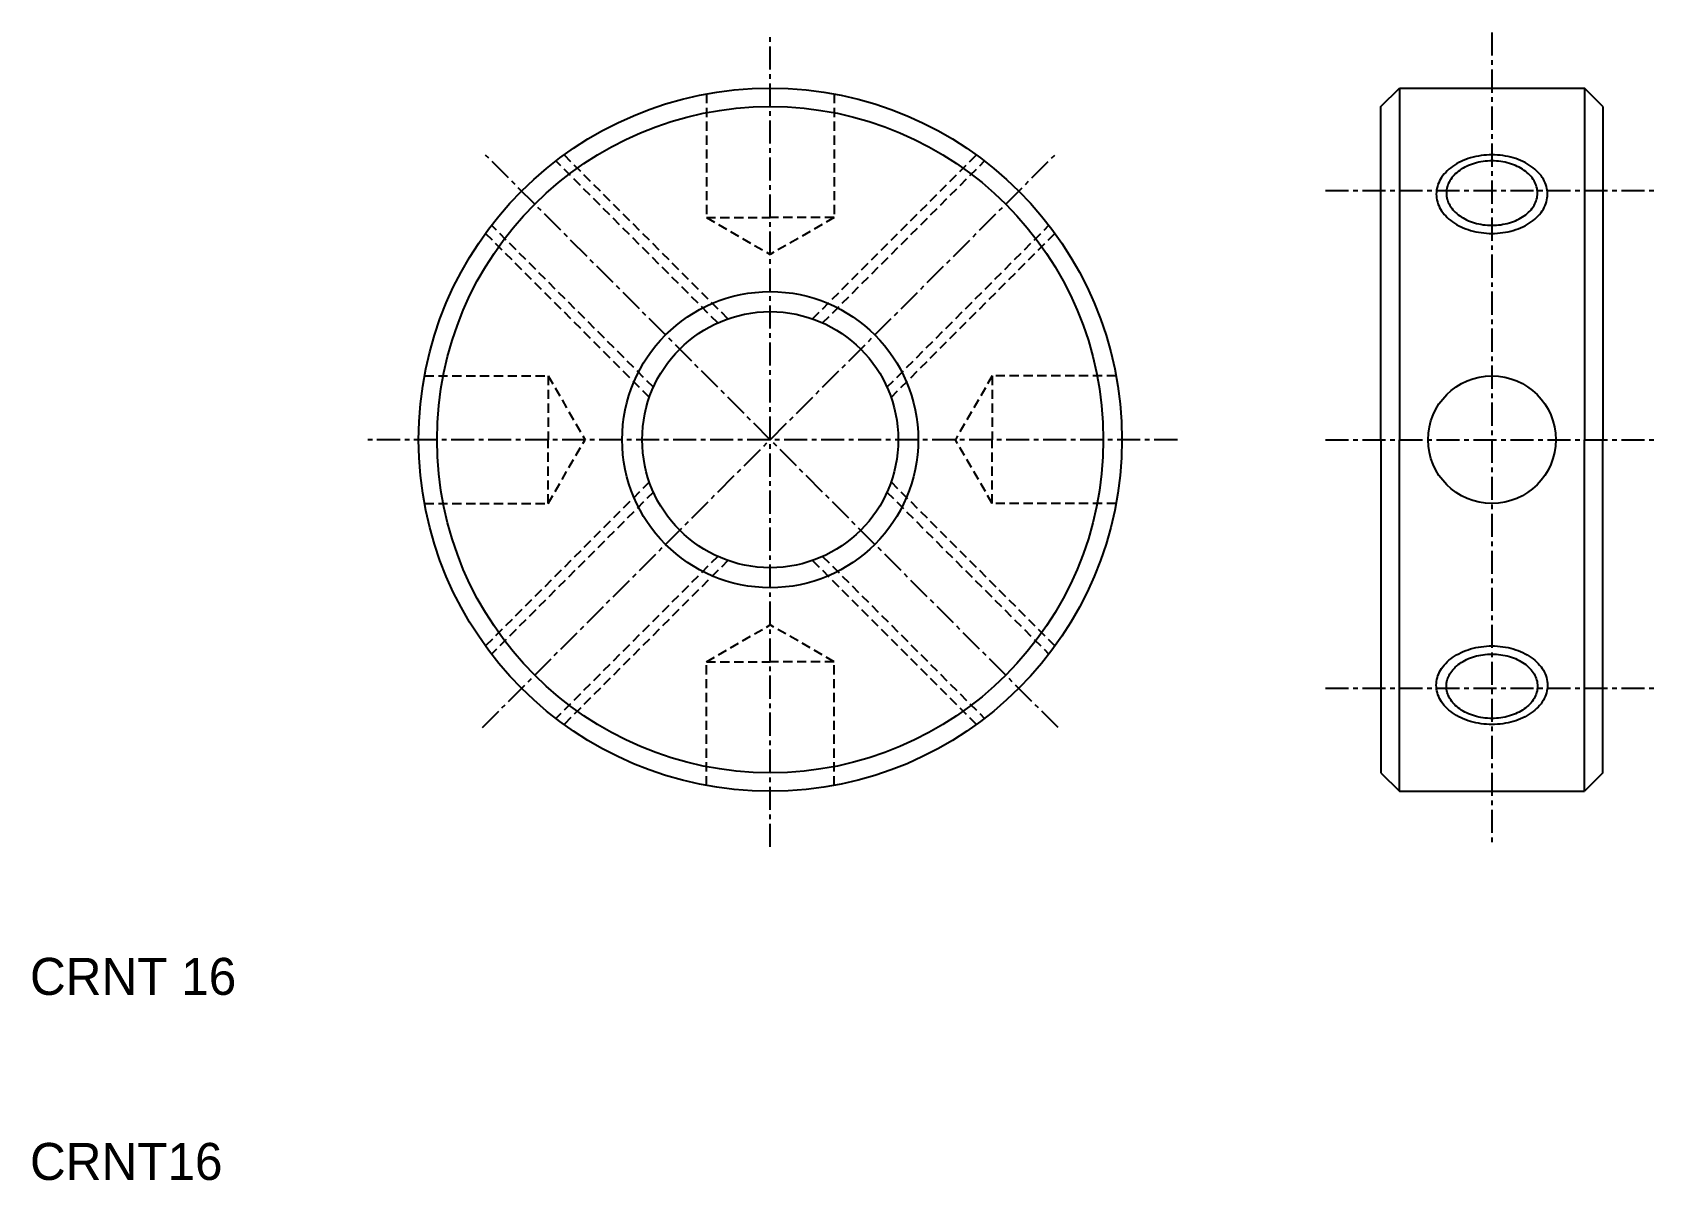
# Model space of a CAD drawing. Extents: x 10.1 to 98, y 10 to 72.
import ezdxf

# ---------------------------------------------------------------- set-up
doc = ezdxf.new("R2010")
doc.units = 0
doc.linetypes.add('CENTER', pattern=[2, 1.25, -0.25, 0.25, -0.25])
doc.linetypes.add('DASHED', pattern=[0.75, 0.5, -0.25])
doc.layers.get('0').update_dxf_attribs({"linetype": 'CONTINUOUS'})
doc.layers.add('CENTER', color=1, linetype='CENTER')

msp = doc.modelspace()

# ---------------------------------------------------------------- linework, layer by layer
at = {"color": 3, "linetype": 'DASHED'}
for p, q in [((46.55, 68.684), (46.55, 62)), ((53.45, 68.684), (53.45, 62)), ((47.166, 56.31), (38.416, 65.061)), ((47.714, 56.529), (38.855, 65.388)), ((52.286, 56.529), (61.145, 65.388)), ((52.834, 56.31), (61.584, 65.061)), ((43.69, 52.834), (34.939, 61.584)), ((46.55, 62), (50, 60.008)), ((46.55, 62), (50, 62)), ((53.45, 62), (50, 60.008)), ((53.45, 62), (50, 62)), ((56.31, 52.834), (65.061, 61.584)), ((43.471, 52.286), (34.612, 61.145)), ((56.529, 52.286), (65.388, 61.145)), ((31.316, 53.45), (38, 53.45)), ((38, 53.45), (38, 50)), ((38, 53.45), (39.992, 50)), ((62, 53.45), (60.008, 50)), ((68.684, 53.45), (62, 53.45)), ((62, 53.45), (62, 50)), ((38, 46.55), (39.992, 50)), ((38, 46.55), (38, 50)), ((62, 46.55), (60.008, 50)), ((62, 46.55), (62, 50)), ((43.471, 47.714), (34.612, 38.855)), ((56.529, 47.714), (65.388, 38.855)), ((43.69, 47.166), (34.939, 38.416)), ((56.31, 47.166), (65.061, 38.416)), ((31.316, 46.55), (38, 46.55)), ((68.684, 46.55), (62, 46.55)), ((47.166, 43.69), (38.416, 34.939)), ((47.714, 43.471), (38.855, 34.612)), ((52.286, 43.471), (61.145, 34.612)), ((52.834, 43.69), (61.584, 34.939)), ((46.55, 38), (50, 39.992)), ((53.45, 38), (50, 39.992)), ((46.55, 31.316), (46.55, 38)), ((46.55, 38), (50, 38)), ((53.45, 38), (50, 38)), ((53.45, 31.316), (53.45, 38))]:
    msp.add_line(p, q, dxfattribs=at)
at = {"color": 7, "linetype": 'CONTINUOUS'}
for p, q in [((83, 68), (84, 69)), ((84, 69), (84, 50)), ((84, 69), (94, 69)), ((94, 69), (94, 50)), ((95, 68), (94, 69)), ((83, 50), (83, 68)), ((95, 68), (95, 50)), ((83, 50), (83, 32)), ((84, 31), (84, 50)), ((94, 31), (94, 50)), ((95, 32), (95, 50)), ((83, 32), (84, 31)), ((95, 32), (94, 31)), ((84, 31), (94, 31))]:
    msp.add_line(p, q, dxfattribs=at)
at = {"color": 3, "linetype": 'CONTINUOUS'}
for points in [[(92.007, 63.267, 0), (92.003, 63.371, 0), (91.992, 63.474, 0), (91.974, 63.578, 0), (91.949, 63.68, 0), (91.917, 63.782, 0), (91.877, 63.882, 0), (91.831, 63.981, 0), (91.778, 64.078, 0), (91.718, 64.174, 0), (91.652, 64.266, 0), (91.579, 64.357, 0), (91.5, 64.445, 0), (91.415, 64.53, 0), (91.324, 64.612, 0), (91.228, 64.691, 0), (91.126, 64.766, 0), (91.019, 64.838, 0), (90.907, 64.906, 0), (90.791, 64.97, 0), (90.671, 65.03, 0), (90.546, 65.086, 0), (90.417, 65.137, 0), (90.286, 65.184, 0), (90.151, 65.226, 0), (90.013, 65.264, 0), (89.873, 65.296, 0), (89.731, 65.324, 0), (89.587, 65.347, 0), (89.441, 65.365, 0), (89.295, 65.378, 0), (89.147, 65.385, 0), (89, 65.388, 0), (88.853, 65.385, 0), (88.705, 65.378, 0), (88.559, 65.365, 0), (88.413, 65.347, 0), (88.269, 65.324, 0), (88.127, 65.296, 0), (87.987, 65.264, 0), (87.849, 65.226, 0), (87.714, 65.184, 0), (87.583, 65.137, 0), (87.454, 65.086, 0), (87.329, 65.03, 0), (87.209, 64.97, 0), (87.093, 64.906, 0), (86.981, 64.838, 0), (86.874, 64.766, 0), (86.772, 64.691, 0), (86.676, 64.612, 0), (86.585, 64.53, 0), (86.5, 64.445, 0), (86.421, 64.357, 0), (86.348, 64.266, 0), (86.282, 64.174, 0), (86.222, 64.078, 0), (86.169, 63.981, 0), (86.123, 63.882, 0), (86.083, 63.782, 0), (86.051, 63.68, 0), (86.026, 63.578, 0), (86.008, 63.474, 0), (85.997, 63.371, 0), (85.993, 63.267, 0), (85.997, 63.162, 0), (86.008, 63.059, 0), (86.026, 62.955, 0), (86.051, 62.853, 0), (86.083, 62.751, 0), (86.123, 62.651, 0), (86.169, 62.552, 0), (86.222, 62.455, 0), (86.282, 62.359, 0), (86.348, 62.267, 0), (86.421, 62.176, 0), (86.5, 62.088, 0), (86.585, 62.003, 0), (86.676, 61.921, 0), (86.772, 61.842, 0), (86.874, 61.767, 0), (86.981, 61.695, 0), (87.093, 61.627, 0), (87.209, 61.563, 0), (87.329, 61.503, 0), (87.454, 61.447, 0), (87.583, 61.396, 0), (87.714, 61.349, 0), (87.849, 61.307, 0), (87.987, 61.269, 0), (88.127, 61.236, 0), (88.269, 61.209, 0), (88.413, 61.186, 0), (88.559, 61.168, 0), (88.705, 61.155, 0), (88.853, 61.148, 0), (89, 61.145, 0), (89.147, 61.148, 0), (89.295, 61.155, 0), (89.441, 61.168, 0), (89.587, 61.186, 0), (89.731, 61.209, 0), (89.873, 61.236, 0), (90.013, 61.269, 0), (90.151, 61.307, 0), (90.286, 61.349, 0), (90.417, 61.396, 0), (90.546, 61.447, 0), (90.671, 61.503, 0), (90.791, 61.563, 0), (90.907, 61.627, 0), (91.019, 61.695, 0), (91.126, 61.767, 0), (91.228, 61.842, 0), (91.324, 61.921, 0), (91.415, 62.003, 0), (91.5, 62.088, 0), (91.579, 62.176, 0), (91.652, 62.267, 0), (91.718, 62.359, 0), (91.778, 62.455, 0), (91.831, 62.552, 0), (91.877, 62.651, 0), (91.917, 62.751, 0), (91.949, 62.853, 0), (91.974, 62.955, 0), (91.992, 63.059, 0), (92.003, 63.162, 0), (92.007, 63.267, 0)], [(92.007, 36.733, 0), (92.003, 36.629, 0), (91.992, 36.526, 0), (91.974, 36.422, 0), (91.949, 36.32, 0), (91.917, 36.218, 0), (91.877, 36.118, 0), (91.831, 36.019, 0), (91.778, 35.922, 0), (91.718, 35.827, 0), (91.652, 35.733, 0), (91.579, 35.643, 0), (91.5, 35.555, 0), (91.415, 35.47, 0), (91.324, 35.388, 0), (91.228, 35.309, 0), (91.126, 35.233, 0), (91.019, 35.162, 0), (90.907, 35.094, 0), (90.791, 35.03, 0), (90.671, 34.97, 0), (90.546, 34.914, 0), (90.417, 34.863, 0), (90.286, 34.816, 0), (90.151, 34.774, 0), (90.013, 34.736, 0), (89.873, 34.703, 0), (89.731, 34.676, 0), (89.587, 34.653, 0), (89.441, 34.635, 0), (89.295, 34.622, 0), (89.147, 34.615, 0), (89, 34.612, 0), (88.853, 34.615, 0), (88.705, 34.622, 0), (88.559, 34.635, 0), (88.413, 34.653, 0), (88.269, 34.676, 0), (88.127, 34.703, 0), (87.987, 34.736, 0), (87.849, 34.774, 0), (87.714, 34.816, 0), (87.583, 34.863, 0), (87.454, 34.914, 0), (87.329, 34.97, 0), (87.209, 35.03, 0), (87.093, 35.094, 0), (86.981, 35.162, 0), (86.874, 35.233, 0), (86.772, 35.309, 0), (86.676, 35.388, 0), (86.585, 35.47, 0), (86.5, 35.555, 0), (86.421, 35.643, 0), (86.348, 35.733, 0), (86.282, 35.827, 0), (86.222, 35.922, 0), (86.169, 36.019, 0), (86.123, 36.118, 0), (86.083, 36.218, 0), (86.051, 36.32, 0), (86.026, 36.422, 0), (86.008, 36.526, 0), (85.997, 36.629, 0), (85.993, 36.733, 0), (85.997, 36.838, 0), (86.008, 36.941, 0), (86.026, 37.045, 0), (86.051, 37.147, 0), (86.083, 37.249, 0), (86.123, 37.349, 0), (86.169, 37.448, 0), (86.222, 37.545, 0), (86.282, 37.641, 0), (86.348, 37.733, 0), (86.421, 37.824, 0), (86.5, 37.912, 0), (86.585, 37.997, 0), (86.676, 38.079, 0), (86.772, 38.158, 0), (86.874, 38.233, 0), (86.981, 38.305, 0), (87.093, 38.373, 0), (87.209, 38.437, 0), (87.329, 38.497, 0), (87.454, 38.553, 0), (87.583, 38.604, 0), (87.714, 38.651, 0), (87.849, 38.693, 0), (87.987, 38.731, 0), (88.127, 38.764, 0), (88.269, 38.791, 0), (88.413, 38.814, 0), (88.559, 38.832, 0), (88.705, 38.845, 0), (88.853, 38.852, 0), (89, 38.855, 0), (89.147, 38.852, 0), (89.295, 38.845, 0), (89.441, 38.832, 0), (89.587, 38.814, 0), (89.731, 38.791, 0), (89.873, 38.764, 0), (90.013, 38.731, 0), (90.151, 38.693, 0), (90.286, 38.651, 0), (90.417, 38.604, 0), (90.546, 38.553, 0), (90.671, 38.497, 0), (90.791, 38.437, 0), (90.907, 38.373, 0), (91.019, 38.305, 0), (91.126, 38.233, 0), (91.228, 38.158, 0), (91.324, 38.079, 0), (91.415, 37.997, 0), (91.5, 37.912, 0), (91.579, 37.824, 0), (91.652, 37.733, 0), (91.718, 37.641, 0), (91.778, 37.545, 0), (91.831, 37.448, 0), (91.877, 37.349, 0), (91.917, 37.249, 0), (91.949, 37.147, 0), (91.974, 37.045, 0), (91.992, 36.941, 0), (92.003, 36.838, 0), (92.007, 36.733, 0)]]:
    msp.add_polyline3d(points, dxfattribs=at)
at = {"color": 7, "linetype": 'CONTINUOUS'}
for points in [[(86.537, 63.322, 0), (86.54, 63.237, 0), (86.549, 63.152, 0), (86.564, 63.067, 0), (86.584, 62.983, 0), (86.611, 62.9, 0), (86.643, 62.817, 0), (86.681, 62.736, 0), (86.725, 62.657, 0), (86.773, 62.579, 0), (86.828, 62.503, 0), (86.888, 62.428, 0), (86.952, 62.356, 0), (87.022, 62.286, 0), (87.096, 62.219, 0), (87.175, 62.155, 0), (87.258, 62.093, 0), (87.346, 62.034, 0), (87.438, 61.978, 0), (87.533, 61.926, 0), (87.632, 61.877, 0), (87.734, 61.831, 0), (87.839, 61.789, 0), (87.947, 61.751, 0), (88.058, 61.716, 0), (88.17, 61.685, 0), (88.285, 61.658, 0), (88.402, 61.636, 0), (88.519, 61.617, 0), (88.639, 61.602, 0), (88.759, 61.592, 0), (88.879, 61.586, 0), (89, 61.584, 0), (89.121, 61.586, 0), (89.241, 61.592, 0), (89.361, 61.602, 0), (89.481, 61.617, 0), (89.598, 61.636, 0), (89.715, 61.658, 0), (89.83, 61.685, 0), (89.942, 61.716, 0), (90.053, 61.751, 0), (90.161, 61.789, 0), (90.266, 61.831, 0), (90.368, 61.877, 0), (90.467, 61.926, 0), (90.562, 61.978, 0), (90.654, 62.034, 0), (90.742, 62.093, 0), (90.825, 62.155, 0), (90.904, 62.219, 0), (90.978, 62.286, 0), (91.048, 62.356, 0), (91.112, 62.428, 0), (91.172, 62.503, 0), (91.227, 62.579, 0), (91.275, 62.657, 0), (91.319, 62.736, 0), (91.357, 62.817, 0), (91.389, 62.9, 0), (91.416, 62.983, 0), (91.436, 63.067, 0), (91.451, 63.152, 0), (91.46, 63.237, 0), (91.463, 63.322, 0), (91.46, 63.407, 0), (91.451, 63.492, 0), (91.436, 63.577, 0), (91.416, 63.661, 0), (91.389, 63.745, 0), (91.357, 63.827, 0), (91.319, 63.908, 0), (91.275, 63.987, 0), (91.227, 64.065, 0), (91.172, 64.142, 0), (91.112, 64.216, 0), (91.048, 64.288, 0), (90.978, 64.358, 0), (90.904, 64.425, 0), (90.825, 64.49, 0), (90.742, 64.551, 0), (90.654, 64.61, 0), (90.562, 64.666, 0), (90.467, 64.718, 0), (90.368, 64.767, 0), (90.266, 64.813, 0), (90.161, 64.855, 0), (90.053, 64.894, 0), (89.942, 64.928, 0), (89.83, 64.959, 0), (89.715, 64.986, 0), (89.598, 65.008, 0), (89.481, 65.027, 0), (89.361, 65.042, 0), (89.241, 65.052, 0), (89.121, 65.058, 0), (89, 65.061, 0), (88.879, 65.058, 0), (88.759, 65.052, 0), (88.639, 65.042, 0), (88.519, 65.027, 0), (88.402, 65.008, 0), (88.285, 64.986, 0), (88.17, 64.959, 0), (88.058, 64.928, 0), (87.947, 64.894, 0), (87.839, 64.855, 0), (87.734, 64.813, 0), (87.632, 64.767, 0), (87.533, 64.718, 0), (87.438, 64.666, 0), (87.346, 64.61, 0), (87.258, 64.551, 0), (87.175, 64.49, 0), (87.096, 64.425, 0), (87.022, 64.358, 0), (86.952, 64.288, 0), (86.888, 64.216, 0), (86.828, 64.142, 0), (86.773, 64.065, 0), (86.725, 63.987, 0), (86.681, 63.908, 0), (86.643, 63.827, 0), (86.611, 63.745, 0), (86.584, 63.661, 0), (86.564, 63.577, 0), (86.549, 63.492, 0), (86.54, 63.407, 0), (86.537, 63.322, 0)], [(86.537, 36.678, 0), (86.54, 36.763, 0), (86.549, 36.848, 0), (86.564, 36.933, 0), (86.584, 37.017, 0), (86.611, 37.1, 0), (86.643, 37.183, 0), (86.681, 37.264, 0), (86.725, 37.343, 0), (86.773, 37.421, 0), (86.828, 37.497, 0), (86.888, 37.572, 0), (86.952, 37.644, 0), (87.022, 37.714, 0), (87.096, 37.781, 0), (87.175, 37.845, 0), (87.258, 37.907, 0), (87.346, 37.966, 0), (87.438, 38.022, 0), (87.533, 38.074, 0), (87.632, 38.123, 0), (87.734, 38.169, 0), (87.839, 38.211, 0), (87.947, 38.249, 0), (88.058, 38.284, 0), (88.17, 38.315, 0), (88.285, 38.342, 0), (88.402, 38.364, 0), (88.519, 38.383, 0), (88.639, 38.398, 0), (88.759, 38.408, 0), (88.879, 38.414, 0), (89, 38.416, 0), (89.121, 38.414, 0), (89.241, 38.408, 0), (89.361, 38.398, 0), (89.481, 38.383, 0), (89.598, 38.364, 0), (89.715, 38.342, 0), (89.83, 38.315, 0), (89.942, 38.284, 0), (90.053, 38.249, 0), (90.161, 38.211, 0), (90.266, 38.169, 0), (90.368, 38.123, 0), (90.467, 38.074, 0), (90.562, 38.022, 0), (90.654, 37.966, 0), (90.742, 37.907, 0), (90.825, 37.845, 0), (90.904, 37.781, 0), (90.978, 37.714, 0), (91.048, 37.644, 0), (91.112, 37.572, 0), (91.172, 37.497, 0), (91.227, 37.421, 0), (91.275, 37.343, 0), (91.319, 37.264, 0), (91.357, 37.183, 0), (91.389, 37.1, 0), (91.416, 37.017, 0), (91.436, 36.933, 0), (91.451, 36.848, 0), (91.46, 36.763, 0), (91.463, 36.678, 0), (91.46, 36.593, 0), (91.451, 36.508, 0), (91.436, 36.423, 0), (91.416, 36.339, 0), (91.389, 36.255, 0), (91.357, 36.173, 0), (91.319, 36.092, 0), (91.275, 36.013, 0), (91.227, 35.935, 0), (91.172, 35.858, 0), (91.112, 35.784, 0), (91.048, 35.712, 0), (90.978, 35.642, 0), (90.904, 35.575, 0), (90.825, 35.511, 0), (90.742, 35.449, 0), (90.654, 35.39, 0), (90.562, 35.334, 0), (90.467, 35.282, 0), (90.368, 35.233, 0), (90.266, 35.187, 0), (90.161, 35.145, 0), (90.053, 35.106, 0), (89.942, 35.072, 0), (89.83, 35.041, 0), (89.715, 35.014, 0), (89.598, 34.992, 0), (89.481, 34.973, 0), (89.361, 34.958, 0), (89.241, 34.948, 0), (89.121, 34.942, 0), (89, 34.939, 0), (88.879, 34.942, 0), (88.759, 34.948, 0), (88.639, 34.958, 0), (88.519, 34.973, 0), (88.402, 34.992, 0), (88.285, 35.014, 0), (88.17, 35.041, 0), (88.058, 35.072, 0), (87.947, 35.106, 0), (87.839, 35.145, 0), (87.734, 35.187, 0), (87.632, 35.233, 0), (87.533, 35.282, 0), (87.438, 35.334, 0), (87.346, 35.39, 0), (87.258, 35.449, 0), (87.175, 35.511, 0), (87.096, 35.575, 0), (87.022, 35.642, 0), (86.952, 35.712, 0), (86.888, 35.784, 0), (86.828, 35.858, 0), (86.773, 35.935, 0), (86.725, 36.013, 0), (86.681, 36.092, 0), (86.643, 36.173, 0), (86.611, 36.255, 0), (86.584, 36.339, 0), (86.564, 36.423, 0), (86.549, 36.508, 0), (86.54, 36.593, 0), (86.537, 36.678, 0)]]:
    msp.add_polyline3d(points, dxfattribs=at)
for centre, radius in [((50, 50), 19), ((50, 50), 18), ((50, 50), 6.918), ((89, 50), 3.45)]:
    msp.add_circle(centre, radius, dxfattribs=at)
at = {"color": 3, "linetype": 'CONTINUOUS'}
msp.add_circle((50, 50), 8, dxfattribs=at)
at = {"layer": 'CENTER', "color": 1, "linetype": 'CENTER'}
for p, q in [((50, 28), (50, 72)), ((89, 72), (89, 28)), ((65.556, 34.444), (34.444, 65.556)), ((34.444, 34.444), (65.556, 65.556)), ((80, 63.47), (98, 63.47)), ((72, 50), (28, 50)), ((80, 50), (98, 50)), ((80, 36.565), (98, 36.565))]:
    msp.add_line(p, q, dxfattribs=at)

# ---------------------------------------------------------------- texts
at = {"color": 7, "linetype": 'CONTINUOUS'}
for s, p in [('CRNT 16', (10, 20)), ('CRNT16', (10, 10))]:
    msp.add_text(s, height=2, dxfattribs=at).set_placement(p)

doc.saveas('drawing.dxf')
